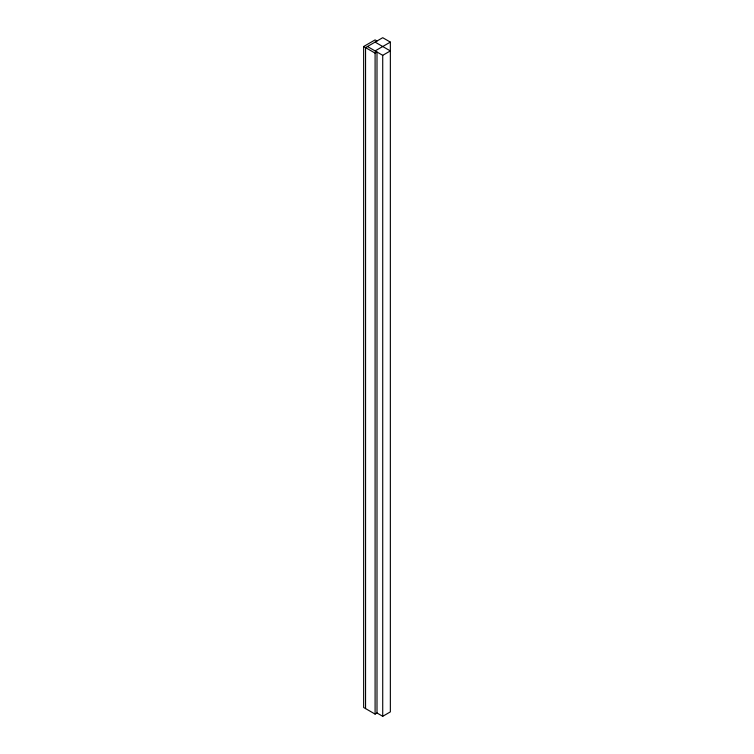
<?xml version="1.0" encoding="UTF-8"?>
<svg xmlns="http://www.w3.org/2000/svg" width="754" height="754" viewBox="0 0 754 754"><rect width="100%" height="100%" fill="white"/><g stroke="black" fill="none" stroke-linecap="round" stroke-linejoin="round"><path stroke-width="1.13" d="M365.549 708.59L365.549 47.615L382.721 37.7L390.355 42.111L390.355 711.889L382.721 716.3L377 712.992L375.096 714.095L363.645 707.488L363.645 46.512L375.096 39.905L377 41.008M375.096 50.923L390.355 42.111M363.645 46.512L375.096 53.119L377 52.017L377 712.992M367.462 46.512L382.721 55.325L390.355 50.923L375.096 42.111M382.721 55.325L382.721 716.3M375.096 53.119L375.096 714.095"/></g></svg>
